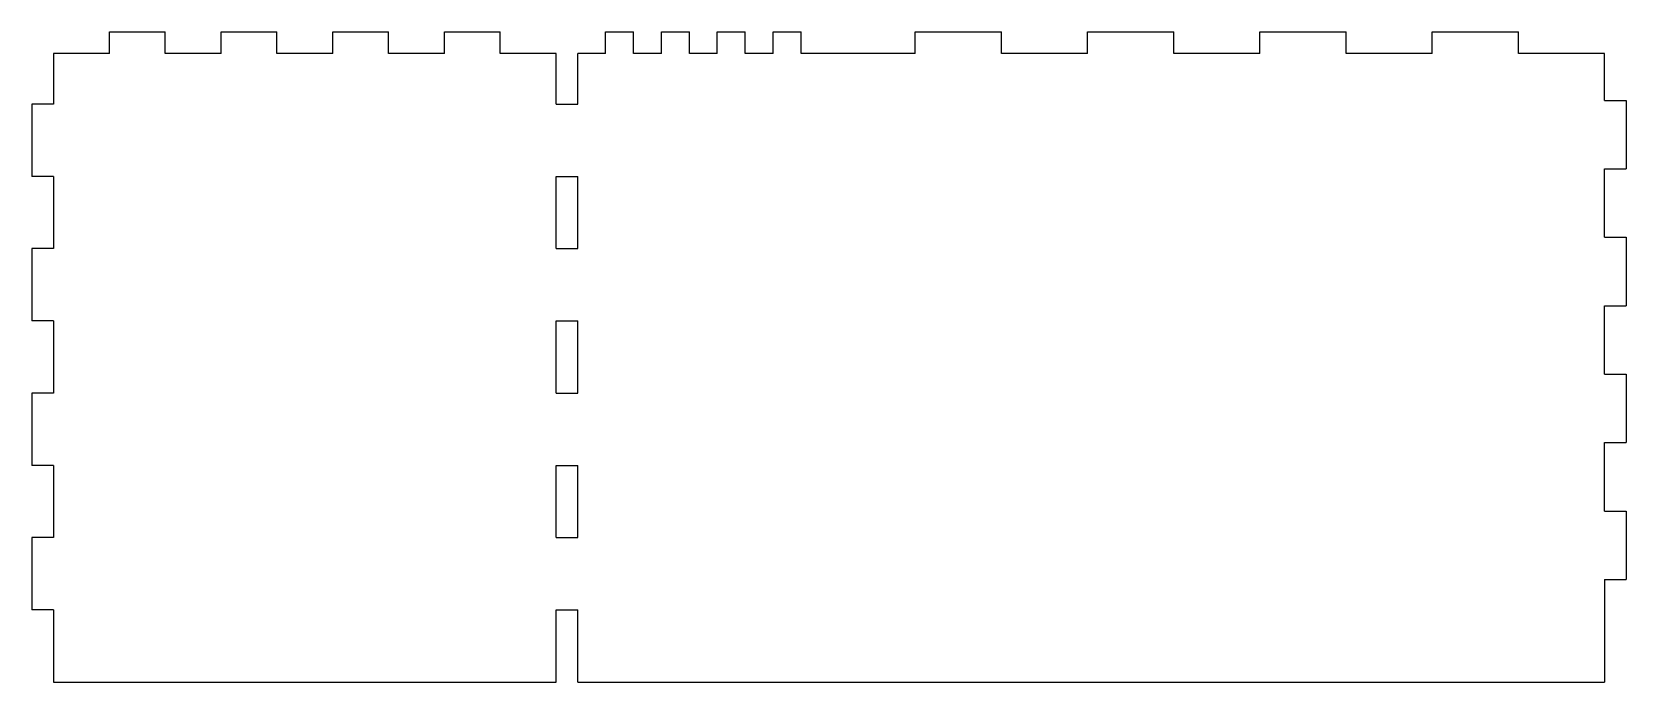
# Model space of a CAD drawing. Extents: x -159 to 159, y -251 to -121.
import ezdxf

# ---------------------------------------------------------------- set-up
doc = ezdxf.new("R2010")
doc.units = 0
doc.layers.add('VISIBLE', color=7, linetype='CONTINUOUS')

msp = doc.modelspace()

# ---------------------------------------------------------------- linework, layer by layer
at = {"layer": 'VISIBLE'}
for p, q in [((-143.19, -121.24), (-132.08, -121.24)), ((-143.19, -125.54), (-143.19, -121.24)), ((-132.08, -125.54), (-132.08, -121.24)), ((-120.97, -121.24), (-109.86, -121.24)), ((-120.97, -125.54), (-120.97, -121.24)), ((-109.86, -125.54), (-109.86, -121.24)), ((-98.74, -121.24), (-87.63, -121.24)), ((-98.74, -125.54), (-98.74, -121.24)), ((-87.63, -125.54), (-87.63, -121.24)), ((-76.52, -121.24), (-65.41, -121.24)), ((-76.52, -125.54), (-76.52, -121.24)), ((-65.41, -125.54), (-65.41, -121.24)), ((-44.44, -125.54), (-44.44, -121.24)), ((-44.44, -121.24), (-38.89, -121.24)), ((-38.89, -125.54), (-38.89, -121.24)), ((-33.33, -121.24), (-27.78, -121.24)), ((-33.33, -125.54), (-33.33, -121.24)), ((-27.78, -125.54), (-27.78, -121.24)), ((-22.22, -121.24), (-16.67, -121.24)), ((-22.22, -125.54), (-22.22, -121.24)), ((-16.67, -125.54), (-16.67, -121.24)), ((-11.11, -121.24), (-5.56, -121.24)), ((-11.11, -125.54), (-11.11, -121.24)), ((-5.56, -125.54), (-5.56, -121.24)), ((17.14, -121.24), (34.29, -121.24)), ((17.14, -125.54), (17.14, -121.24)), ((34.29, -125.54), (34.29, -121.24)), ((51.43, -121.24), (68.58, -121.24)), ((51.43, -125.54), (51.43, -121.24)), ((68.58, -125.54), (68.58, -121.24)), ((85.72, -121.24), (102.87, -121.24)), ((85.72, -125.54), (85.72, -121.24)), ((102.87, -125.54), (102.87, -121.24)), ((120.01, -121.24), (137.16, -121.24)), ((120.01, -125.54), (120.01, -121.24)), ((137.16, -125.54), (137.16, -121.24)), ((-143.19, -125.54), (-154.3, -125.54)), ((-154.3, -125.54), (-154.3, -135.61)), ((-120.97, -125.54), (-132.08, -125.54)), ((-98.74, -125.54), (-109.86, -125.54)), ((-76.52, -125.54), (-87.63, -125.54)), ((-54.3, -125.54), (-65.41, -125.54)), ((-54.3, -135.61), (-54.3, -125.54)), ((-44.44, -125.54), (-50, -125.54)), ((-50, -135.61), (-50, -125.54)), ((-33.33, -125.54), (-38.89, -125.54)), ((-22.22, -125.54), (-27.78, -125.54)), ((-11.11, -125.54), (-16.67, -125.54)), ((17.14, -125.54), (-5.56, -125.54)), ((51.43, -125.54), (34.29, -125.54)), ((85.72, -125.54), (68.58, -125.54)), ((120.01, -125.54), (102.87, -125.54)), ((154.3, -125.54), (137.16, -125.54)), ((154.3, -134.86), (154.3, -125.54)), ((-154.3, -135.61), (-158.6, -135.61)), ((-158.6, -135.61), (-158.6, -149.98)), ((-54.3, -135.61), (-50, -135.61)), ((154.3, -134.86), (158.6, -134.86)), ((158.6, -134.86), (158.6, -148.47)), ((154.3, -162.08), (154.3, -148.47)), ((154.3, -148.47), (158.6, -148.47)), ((-154.3, -149.98), (-158.6, -149.98)), ((-154.3, -149.98), (-154.3, -164.34)), ((-54.3, -164.34), (-54.3, -149.98)), ((-54.3, -149.98), (-50, -149.98)), ((-50, -164.34), (-50, -149.98)), ((-154.3, -164.34), (-158.6, -164.34)), ((-158.6, -164.34), (-158.6, -178.71)), ((-54.3, -164.34), (-50, -164.34)), ((154.3, -162.08), (158.6, -162.08)), ((158.6, -162.08), (158.6, -175.7)), ((154.3, -189.31), (154.3, -175.7)), ((154.3, -175.7), (158.6, -175.7)), ((-154.3, -178.71), (-158.6, -178.71)), ((-154.3, -178.71), (-154.3, -193.08)), ((-54.3, -193.08), (-54.3, -178.71)), ((-54.3, -178.71), (-50, -178.71)), ((-50, -193.08), (-50, -178.71)), ((154.3, -189.31), (158.6, -189.31)), ((158.6, -189.31), (158.6, -202.92)), ((-154.3, -193.08), (-158.6, -193.08)), ((-158.6, -193.08), (-158.6, -207.44)), ((-54.3, -193.08), (-50, -193.08)), ((154.3, -216.53), (154.3, -202.92)), ((154.3, -202.92), (158.6, -202.92)), ((-154.3, -207.44), (-158.6, -207.44)), ((-154.3, -207.44), (-154.3, -221.81)), ((-54.3, -221.81), (-54.3, -207.44)), ((-54.3, -207.44), (-50, -207.44)), ((-50, -221.81), (-50, -207.44)), ((154.3, -216.53), (158.6, -216.53)), ((158.6, -216.53), (158.6, -230.15)), ((-154.3, -221.81), (-158.6, -221.81)), ((-158.6, -221.81), (-158.6, -236.18)), ((-54.3, -221.81), (-50, -221.81)), ((154.3, -230.15), (154.3, -250.54)), ((154.3, -230.15), (158.6, -230.15)), ((-154.3, -236.18), (-158.6, -236.18)), ((-154.3, -236.18), (-154.3, -250.54)), ((-54.3, -250.54), (-54.3, -236.18)), ((-54.3, -236.18), (-50, -236.18)), ((-50, -250.54), (-50, -236.18)), ((-154.3, -250.54), (-54.3, -250.54)), ((-50, -250.54), (154.3, -250.54))]:
    msp.add_line(p, q, dxfattribs=at)

doc.saveas('drawing.dxf')
